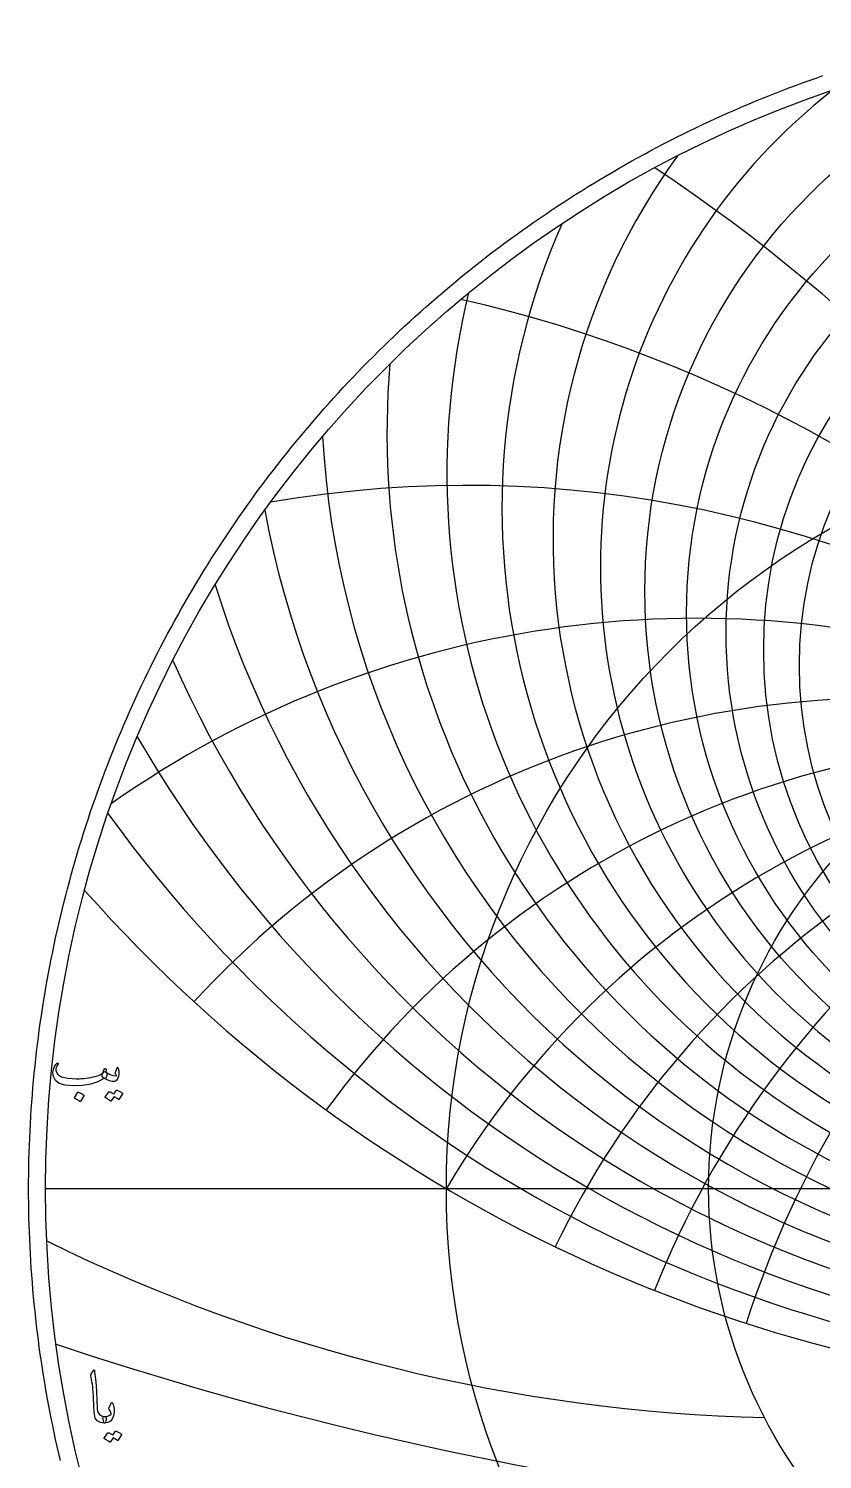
# Model space of a CAD drawing. Header units: millimetres. Extents: x -75 to 75, y -75 to 77.
# Drawn here: x -75.3 to -24.5, y -17.3 to 74.2 of the extents above; entities that cross this region are included whole.
import ezdxf

# ---------------------------------------------------------------- set-up
doc = ezdxf.new("R2010")
doc.units = ezdxf.units.MM
for name, color, linetype in [('CUT_OUTER', 1, 'Continuous'), ('ENGRAVE', 7, 'Continuous'), ('ENGRAVE_FINE', 8, 'Continuous'), ('TEXT', 5, 'Continuous')]:
    doc.layers.add(name, color=color, linetype=linetype)

msp = doc.modelspace()

# ---------------------------------------------------------------- linework, layer by layer
at = {"layer": 'CUT_OUTER'}
msp.add_lwpolyline([(-73.2989, -17.4073), (-73.4043, -16.9573), (-73.507, -16.5065), (-73.6069, -16.0552), (-73.704, -15.6033), (-73.7983, -15.1507), (-73.8899, -14.6976), (-73.9787, -14.244), (-74.0647, -13.7898), (-74.1479, -13.3351), (-74.2284, -12.8798), (-74.306, -12.4241), (-74.3808, -11.968), (-74.4529, -11.5114), (-74.5221, -11.0543), (-74.5885, -10.5968), (-74.6521, -10.139), (-74.7129, -9.6807), (-74.7709, -9.2221), (-74.8261, -8.7632), (-74.8785, -8.3039), (-74.928, -7.8443), (-74.9747, -7.3844), (-75.0186, -6.9242), (-75.0597, -6.4638), (-75.0979, -6.0031), (-75.1334, -5.5422), (-75.166, -5.0811), (-75.1957, -4.6198), (-75.2227, -4.1583), (-75.2468, -3.6966), (-75.268, -3.2349), (-75.2865, -2.773), (-75.302, -2.311), (-75.3148, -1.8489), (-75.3247, -1.3867), (-75.3318, -0.9245), (-75.3361, -0.4623), (-75.3375, 0), (-75.3361, 0.4623), (-75.3318, 0.9245), (-75.3247, 1.3867), (-75.3148, 1.8489), (-75.302, 2.311), (-75.2865, 2.773), (-75.268, 3.2349), (-75.2468, 3.6966), (-75.2227, 4.1583), (-75.1957, 4.6198), (-75.166, 5.0811), (-75.1334, 5.5422), (-75.0979, 6.0031), (-75.0597, 6.4638), (-75.0186, 6.9242), (-74.9747, 7.3844), (-74.928, 7.8443), (-74.8785, 8.3039), (-74.8261, 8.7632), (-74.7709, 9.2221), (-74.7129, 9.6807), (-74.6521, 10.139), (-74.5885, 10.5968), (-74.5221, 11.0543), (-74.4529, 11.5114), (-74.3808, 11.968), (-74.306, 12.4241), (-74.2284, 12.8798), (-74.1479, 13.3351), (-74.0647, 13.7898), (-73.9787, 14.244), (-73.8899, 14.6976), (-73.7983, 15.1507), (-73.704, 15.6033), (-73.6069, 16.0552), (-73.507, 16.5065), (-73.4043, 16.9573), (-73.2989, 17.4073), (-73.1907, 17.8568), (-73.0797, 18.3055), (-72.966, 18.7536), (-72.8496, 19.2009), (-72.7304, 19.6476), (-72.6085, 20.0935), (-72.4838, 20.5386), (-72.3564, 20.983), (-72.2263, 21.4266), (-72.0935, 21.8693), (-71.9579, 22.3113), (-71.8197, 22.7524), (-71.6787, 23.1926), (-71.5351, 23.632), (-71.3887, 24.0705), (-71.2397, 24.5081), (-71.088, 24.9447), (-70.9336, 25.3804), (-70.7765, 25.8152), (-70.6168, 26.249), (-70.4544, 26.6818), (-70.2893, 27.1136), (-70.1217, 27.5444), (-69.9513, 27.9741), (-69.7784, 28.4028), (-69.6028, 28.8304), (-69.4246, 29.2569), (-69.2437, 29.6824), (-69.0603, 30.1067), (-68.8743, 30.5299), (-68.6857, 30.9519), (-68.4944, 31.3728), (-68.3007, 31.7924), (-68.1043, 32.2109), (-67.9054, 32.6282), (-67.7039, 33.0443), (-67.4999, 33.4591), (-67.2933, 33.8726), (-67.0842, 34.2849), (-66.8725, 34.6958), (-66.6584, 35.1055), (-66.4417, 35.5139), (-66.2226, 35.9209), (-66.0009, 36.3265), (-65.7768, 36.7308), (-65.5502, 37.1337), (-65.3211, 37.5352), (-65.0896, 37.9353), (-64.8556, 38.334), (-64.6191, 38.7312), (-64.3803, 39.127), (-64.139, 39.5213), (-63.8953, 39.9141), (-63.6492, 40.3054), (-63.4006, 40.6952), (-63.1498, 41.0834), (-62.8965, 41.4701), (-62.6408, 41.8553), (-62.3828, 42.2388), (-62.1225, 42.6208), (-61.8598, 43.0012), (-61.5948, 43.3799), (-61.3275, 43.7571), (-61.0578, 44.1325), (-60.7859, 44.5064), (-60.5116, 44.8785), (-60.2351, 45.2489), (-59.9564, 45.6177), (-59.6753, 45.9847), (-59.392, 46.35), (-59.1065, 46.7136), (-58.8188, 47.0754), (-58.5288, 47.4354), (-58.2367, 47.7936), (-57.9423, 48.15), (-57.6458, 48.5047), (-57.3471, 48.8575), (-57.0462, 49.2084), (-56.7432, 49.5575), (-56.4381, 49.9047), (-56.1308, 50.2501), (-55.8214, 50.5936), (-55.5099, 50.9351), (-55.1963, 51.2748), (-54.8807, 51.6125), (-54.563, 51.9483), (-54.2432, 52.2821), (-53.9214, 52.6139), (-53.5975, 52.9438), (-53.2717, 53.2717), (-52.9438, 53.5975), (-52.6139, 53.9214), (-52.2821, 54.2432), (-51.9483, 54.563), (-51.6125, 54.8807), (-51.2748, 55.1963), (-50.9351, 55.5099), (-50.5936, 55.8214), (-50.2501, 56.1308), (-49.9047, 56.4381), (-49.5575, 56.7432), (-49.2084, 57.0462), (-48.8575, 57.3471), (-48.5047, 57.6458), (-48.15, 57.9423), (-47.7936, 58.2367), (-47.4354, 58.5288), (-47.0754, 58.8188), (-46.7136, 59.1065), (-46.35, 59.392), (-45.9847, 59.6753), (-45.6177, 59.9564), (-45.2489, 60.2351), (-44.8785, 60.5116), (-44.5064, 60.7859), (-44.1325, 61.0578), (-43.7571, 61.3275), (-43.3799, 61.5948), (-43.0012, 61.8598), (-42.6208, 62.1225), (-42.2388, 62.3828), (-41.8553, 62.6408), (-41.4701, 62.8965), (-41.0834, 63.1498), (-40.6952, 63.4006), (-40.3054, 63.6492), (-39.9141, 63.8953), (-39.5213, 64.139), (-39.127, 64.3803), (-38.7312, 64.6191), (-38.334, 64.8556), (-37.9353, 65.0896), (-37.5352, 65.3211), (-37.1337, 65.5502), (-36.7308, 65.7768), (-36.3265, 66.0009), (-35.9209, 66.2226), (-35.5139, 66.4417), (-35.1055, 66.6584), (-34.6958, 66.8725), (-34.2849, 67.0842), (-33.8726, 67.2933), (-33.4591, 67.4999), (-33.0443, 67.7039), (-32.6282, 67.9054), (-32.2109, 68.1043), (-31.7924, 68.3007), (-31.3728, 68.4944), (-30.9519, 68.6857), (-30.5299, 68.8743), (-30.1067, 69.0603), (-29.6824, 69.2437), (-29.2569, 69.4246), (-28.8304, 69.6028), (-28.4028, 69.7784), (-27.9741, 69.9513), (-27.5444, 70.1217), (-27.1136, 70.2893), (-26.6818, 70.4544), (-26.249, 70.6168), (-25.8152, 70.7765), (-25.3804, 70.9336), (-24.9447, 71.088), (-24.5081, 71.2397)], dxfattribs=at)
at = {"layer": 'ENGRAVE'}
msp.add_lwpolyline([(-74.25, 0), (74.25, 0)], dxfattribs=at)
for centre, radius in [((0, 0), 74.25), ((0, 34.4776), 28.2944), ((0, 0), 48.6033), ((0, 0), 31.8152)]:
    msp.add_circle(centre, radius, dxfattribs=at)
for centre, radius, start, end in [((0, 41.5647), 41.7767, 144.023579, 35.976421), ((0, 54.6455), 61.2601, 190.550237, 349.449763), ((0, -28.6295), 56.4086, 30.5, 149.5), ((0, -28.6295), 56.4086, 30.5, 149.5), ((0, 82.512), 95.7627, 221.471854, 318.528146), ((-25.5383, 95.3104), 109.9935, 243.757341, 268.591724)]:
    msp.add_arc(centre, radius, start, end, dxfattribs=at)
at = {"layer": 'ENGRAVE_FINE'}
for centre, radius in [((0, 38.2334), 35.8989), ((0, 36.8366), 33.2247), ((0, 35.5903), 30.6962), ((0, 33.4841), 26.0033)]:
    msp.add_circle(centre, radius, dxfattribs=at)
for centre, radius, start, end in [((0, 39.8013), 38.7407, 128.061455, 51.938545), ((-97.7025, -28.6295), 112.8171, 8.356223, 56.399875), ((-97.7025, -28.6295), 112.8171, 8.356223, 56.399875), ((0, 43.5535), 45.0385, 156.128055, 23.871945), ((0, 45.8046), 48.5645, 166.262722, 13.737278), ((-67.2251, -28.6295), 87.7561, 11.333781, 77.128469), ((-67.2251, -28.6295), 87.7561, 11.333781, 77.128469), ((0, 48.3632), 52.4018, 175.154821, 4.845179), ((0, 51.2862), 56.6091, 183.176945, 356.823055), ((-47.3324, -28.6295), 73.6362, 14.490301, 99.793164), ((-47.3324, -28.6295), 73.6362, 14.490301, 99.793164), ((0, 58.5338), 66.4493, 197.418491, 342.581509), ((-32.5675, -28.6295), 65.135, 17.890355, 125.120897), ((-32.5675, -28.6295), 65.135, 17.890355, 125.120897), ((32.5675, -28.6295), 65.135, 54.879103, 162.109645), ((32.5675, -28.6295), 65.135, 54.879103, 162.109645), ((0, 63.0718), 72.2995, 203.881219, 336.118781), ((-20.531, -28.6295), 60.0287, 21.615289, 137.452318), ((-20.531, -28.6295), 60.0287, 21.615289, 137.452318), ((20.531, -28.6295), 60.0287, 42.547682, 158.384711), ((20.531, -28.6295), 60.0287, 42.547682, 158.384711), ((0, 68.4206), 78.9734, 210.010464, 329.989536), ((-9.9464, -28.6295), 57.2788, 25.771063, 144.001075), ((-9.9464, -28.6295), 57.2788, 25.771063, 144.001075), ((9.9464, -28.6295), 57.2788, 35.998925, 154.228937), ((9.9464, -28.6295), 57.2788, 35.998925, 154.228937), ((0, 74.7989), 86.6921, 215.860182, 324.139818), ((0, 210.9495), 232.8437, 251.578829, 288.421171)]:
    msp.add_arc(centre, radius, start, end, dxfattribs=at)
at = {"layer": 'TEXT'}
for points in [[(-70.4052, 7.468), (-70.4007, 7.4657), (-70.3965, 7.4633), (-70.3925, 7.461), (-70.3888, 7.4587), (-70.3852, 7.456), (-70.3812, 7.4528), (-70.377, 7.449), (-70.3725, 7.4446), (-70.3347, 7.4001), (-70.3198, 7.3369), (-70.3277, 7.2549), (-70.3584, 7.1542), (-70.3868, 7.093), (-70.4158, 7.0547), (-70.4453, 7.0392), (-70.4755, 7.0465), (-70.4907, 7.0538), (-70.5036, 7.057), (-70.5141, 7.0561), (-70.5223, 7.0512), (-70.9064, 6.841), (-71.3654, 6.6928), (-71.8994, 6.6068), (-72.5083, 6.5828), (-73.0007, 6.6249), (-73.3725, 6.7373), (-73.6236, 6.92), (-73.7542, 7.1729), (-73.7744, 7.2924), (-73.7788, 7.4118), (-73.7674, 7.5313), (-73.7402, 7.6507), (-73.703, 7.7564), (-73.657, 7.8533), (-73.6023, 7.9414), (-73.5388, 8.0207), (-73.5267, 8.0307), (-73.5142, 8.0371), (-73.501, 8.04), (-73.4872, 8.0395), (-73.4743, 8.0339), (-73.4638, 8.0266), (-73.4556, 8.0175), (-73.4498, 8.0067), (-73.4471, 7.9961), (-73.4486, 7.9832), (-73.4541, 7.968), (-73.4638, 7.9505), (-73.5317, 7.8509), (-73.5762, 7.7537), (-73.5973, 7.6589), (-73.595, 7.5664), (-73.4837, 7.3345), (-73.2249, 7.1683), (-72.8186, 7.0676), (-72.2647, 7.0324), (-72.1127, 7.0348), (-71.9609, 7.0418), (-71.8094, 7.0535), (-71.6582, 7.0699), (-71.5081, 7.091), (-71.3602, 7.1167), (-71.2142, 7.1472), (-71.0704, 7.1823), (-70.9307, 7.2221), (-70.8163, 7.2619), (-70.727, 7.3017), (-70.6629, 7.3416), (-70.6381, 7.3626), (-70.6154, 7.3884), (-70.5948, 7.4188), (-70.5762, 7.454), (-70.5588, 7.4932), (-70.5417, 7.5359), (-70.5248, 7.5822), (-70.5083, 7.632), (-70.5018, 7.6472), (-70.4919, 7.6601), (-70.4784, 7.6706), (-70.4614, 7.6788), (-70.4433, 7.6832), (-70.4263, 7.6823), (-70.4105, 7.6762), (-70.3959, 7.6647), (-70.3842, 7.6489), (-70.3771, 7.6296), (-70.3748, 7.6068), (-70.3771, 7.5804)], [(-70.5458, 7.0933), (-70.5967, 7.1416), (-70.623, 7.2022), (-70.6248, 7.2751), (-70.602, 7.3603), (-70.5525, 7.4367), (-70.5071, 7.4832), (-70.4658, 7.4999), (-70.4287, 7.4868), (-70.253, 7.3705), (-70.0774, 7.2889), (-69.9017, 7.2417), (-69.7261, 7.2291), (-69.7199, 7.2303), (-69.7155, 7.2338), (-69.7129, 7.2397), (-69.712, 7.2479), (-69.7164, 7.2634), (-69.7296, 7.2865), (-69.7515, 7.3173), (-69.7823, 7.3556), (-69.7881, 7.3673), (-69.7917, 7.379), (-69.7928, 7.3907), (-69.7917, 7.4024), (-69.6792, 7.7256), (-69.674, 7.7379), (-69.6675, 7.7467), (-69.6599, 7.752), (-69.6511, 7.7537), (-69.6424, 7.7523), (-69.6347, 7.7479), (-69.6283, 7.7406), (-69.623, 7.7303), (-69.5879, 7.6252), (-69.5668, 7.5207), (-69.5598, 7.4168), (-69.5668, 7.3135), (-69.5897, 7.1849), (-69.6207, 7.0804), (-69.6599, 6.9999), (-69.7073, 6.9434), (-69.7434, 6.9124), (-69.7764, 6.8896), (-69.8066, 6.8749), (-69.8338, 6.8685), (-69.9907, 6.865), (-70.1617, 6.9013), (-70.3467, 6.9774), (-70.5458, 7.0933)], [(-72.1804, 6.1659), (-72.1746, 6.1718), (-72.1664, 6.1753), (-72.1558, 6.1764), (-72.143, 6.1753), (-72.0519, 6.1384), (-71.9661, 6.0933), (-71.8856, 6.04), (-71.8104, 5.9786), (-71.8031, 5.9692), (-71.7999, 5.9598), (-71.8007, 5.9504), (-71.8057, 5.9411), (-72.0259, 5.5851), (-72.0341, 5.5766), (-72.0446, 5.5746), (-72.0575, 5.579), (-72.0727, 5.5898), (-72.0859, 5.5992), (-72.1067, 5.6132), (-72.1351, 5.6319), (-72.1711, 5.6554), (-72.2153, 5.6835), (-72.2683, 5.7163), (-72.33, 5.7537), (-72.4006, 5.7959), (-72.4099, 5.8029), (-72.4146, 5.8099), (-72.4146, 5.817), (-72.4099, 5.824)], [(-69.712, 6.2971), (-69.7062, 6.3029), (-69.698, 6.3064), (-69.6874, 6.3076), (-69.6746, 6.3064), (-69.6285, 6.2892), (-69.5838, 6.2701), (-69.5406, 6.2493), (-69.4989, 6.2268), (-69.4584, 6.2022), (-69.4187, 6.1753), (-69.3799, 6.146), (-69.342, 6.1144), (-69.3347, 6.1047), (-69.3315, 6.0945), (-69.3323, 6.0836), (-69.3373, 6.0722), (-69.5621, 5.7163), (-69.5683, 5.7116), (-69.5774, 5.7116), (-69.5894, 5.7163), (-69.6043, 5.7256), (-69.6145, 5.7343), (-69.6312, 5.7461), (-69.6544, 5.7612), (-69.6839, 5.7795), (-69.7202, 5.8013), (-69.7636, 5.8269), (-69.8139, 5.8563), (-69.8713, 5.8896), (-70.0493, 5.6132), (-70.0575, 5.6047), (-70.068, 5.6027), (-70.0809, 5.6071), (-70.0961, 5.6179), (-70.1093, 5.6273), (-70.1301, 5.6413), (-70.1585, 5.66), (-70.1945, 5.6835), (-70.2387, 5.7116), (-70.2917, 5.7444), (-70.3534, 5.7818), (-70.424, 5.824), (-70.4313, 5.831), (-70.4345, 5.838), (-70.4336, 5.8451), (-70.4287, 5.8521), (-70.1992, 6.194), (-70.1933, 6.1999), (-70.1851, 6.2034), (-70.1746, 6.2045), (-70.1617, 6.2034), (-70.1225, 6.1906), (-70.0844, 6.1759), (-70.0475, 6.159), (-70.0118, 6.1401), (-69.9773, 6.1195), (-69.9439, 6.0974), (-69.9117, 6.0738), (-69.8806, 6.0488)], [(-71.1853, -11.6304), (-71.1762, -11.6164), (-71.1677, -11.607), (-71.1598, -11.6023), (-71.1525, -11.6023), (-71.1414, -11.6085), (-71.1314, -11.6269), (-71.1227, -11.6577), (-71.1151, -11.7007), (-71.0764, -12.0505), (-71.0448, -12.374), (-71.0202, -12.6711), (-71.0026, -12.9419), (-70.9914, -13.1735), (-70.981, -13.381), (-70.9715, -13.5646), (-70.9628, -13.7241), (-70.9554, -13.8597), (-70.9494, -13.9712), (-70.9448, -14.0587), (-70.9418, -14.1223), (-70.9002, -14.3125), (-70.8083, -14.4525), (-70.666, -14.5421), (-70.4734, -14.5813), (-70.4198, -14.5953), (-70.3855, -14.6281), (-70.3706, -14.6796), (-70.375, -14.7499), (-70.397, -14.8606), (-70.4207, -14.9396), (-70.4461, -14.987), (-70.4734, -15.0028), (-70.7444, -14.9671), (-70.9441, -14.86), (-71.0723, -14.6814), (-71.1291, -14.4314), (-71.138, -14.3118), (-71.1461, -14.1919), (-71.1533, -14.0718), (-71.1596, -13.9513), (-71.1653, -13.8305), (-71.1707, -13.7095), (-71.1758, -13.5882), (-71.1806, -13.4665), (-71.1894, -13.2345), (-71.2017, -13.0257), (-71.2175, -12.8399), (-71.2368, -12.6773), (-71.2597, -12.5211), (-71.286, -12.3547), (-71.3159, -12.178), (-71.3492, -11.9911), (-71.3536, -11.9574), (-71.3528, -11.9267), (-71.3466, -11.8989), (-71.3352, -11.874)], [(-70.1923, -14.0145), (-70.0612, -13.7241), (-70.0419, -13.6922), (-70.0214, -13.6808), (-69.9997, -13.6899), (-69.9769, -13.7195), (-69.9347, -13.808), (-69.9019, -13.9004), (-69.8785, -13.9965), (-69.8645, -14.0965), (-69.8601, -14.2009), (-69.8656, -14.3102), (-69.8811, -14.4245), (-69.9066, -14.5438), (-69.9842, -14.7446), (-70.1045, -14.8881), (-70.2676, -14.9741), (-70.4734, -15.0028), (-70.4971, -14.9879), (-70.5214, -14.9431), (-70.5463, -14.8685), (-70.5717, -14.764), (-70.579, -14.708), (-70.5776, -14.6621), (-70.5673, -14.6261), (-70.5483, -14.6), (-70.5331, -14.5901), (-70.5155, -14.5836), (-70.4956, -14.5807), (-70.4734, -14.5813), (-70.3437, -14.5772), (-70.231, -14.5508), (-70.1352, -14.5022), (-70.0565, -14.4314), (-70.053, -14.4258), (-70.0518, -14.4185), (-70.053, -14.4094), (-70.0565, -14.3986), (-70.0749, -14.3325), (-70.1022, -14.2651), (-70.1382, -14.1966), (-70.183, -14.127), (-70.1976, -14.1006), (-70.204, -14.0731), (-70.2023, -14.0444), (-70.1923, -14.0145)], [(-69.7755, -15.5321), (-69.7696, -15.5263), (-69.7614, -15.5227), (-69.7509, -15.5216), (-69.738, -15.5227), (-69.6919, -15.54), (-69.6472, -15.559), (-69.6041, -15.5798), (-69.5624, -15.6024), (-69.5218, -15.627), (-69.4821, -15.6539), (-69.4434, -15.6832), (-69.4054, -15.7148), (-69.3981, -15.7244), (-69.3949, -15.7347), (-69.3958, -15.7455), (-69.4008, -15.7569), (-69.6256, -16.1129), (-69.6317, -16.1176), (-69.6408, -16.1176), (-69.6528, -16.1129), (-69.6677, -16.1035), (-69.678, -16.0949), (-69.6947, -16.0831), (-69.7178, -16.068), (-69.7474, -16.0497), (-69.7837, -16.0279), (-69.827, -16.0023), (-69.8773, -15.9728), (-69.9347, -15.9396), (-70.1127, -16.216), (-70.1209, -16.2244), (-70.1314, -16.2265), (-70.1443, -16.2221), (-70.1595, -16.2113), (-70.1727, -16.2019), (-70.1935, -16.1879), (-70.2219, -16.1691), (-70.2579, -16.1457), (-70.3021, -16.1176), (-70.3551, -16.0848), (-70.4169, -16.0473), (-70.4874, -16.0052), (-70.4947, -15.9982), (-70.498, -15.9911), (-70.4971, -15.9841), (-70.4921, -15.9771), (-70.2626, -15.6352), (-70.2567, -15.6293), (-70.2485, -15.6258), (-70.238, -15.6246), (-70.2251, -15.6258), (-70.1859, -15.6385), (-70.1478, -15.6533), (-70.1109, -15.6701), (-70.0752, -15.689), (-70.0407, -15.7097), (-70.0073, -15.7318), (-69.9751, -15.7553), (-69.9441, -15.7804)]]:
    msp.add_lwpolyline(points, close=True, dxfattribs=at)

doc.saveas('drawing.dxf')
